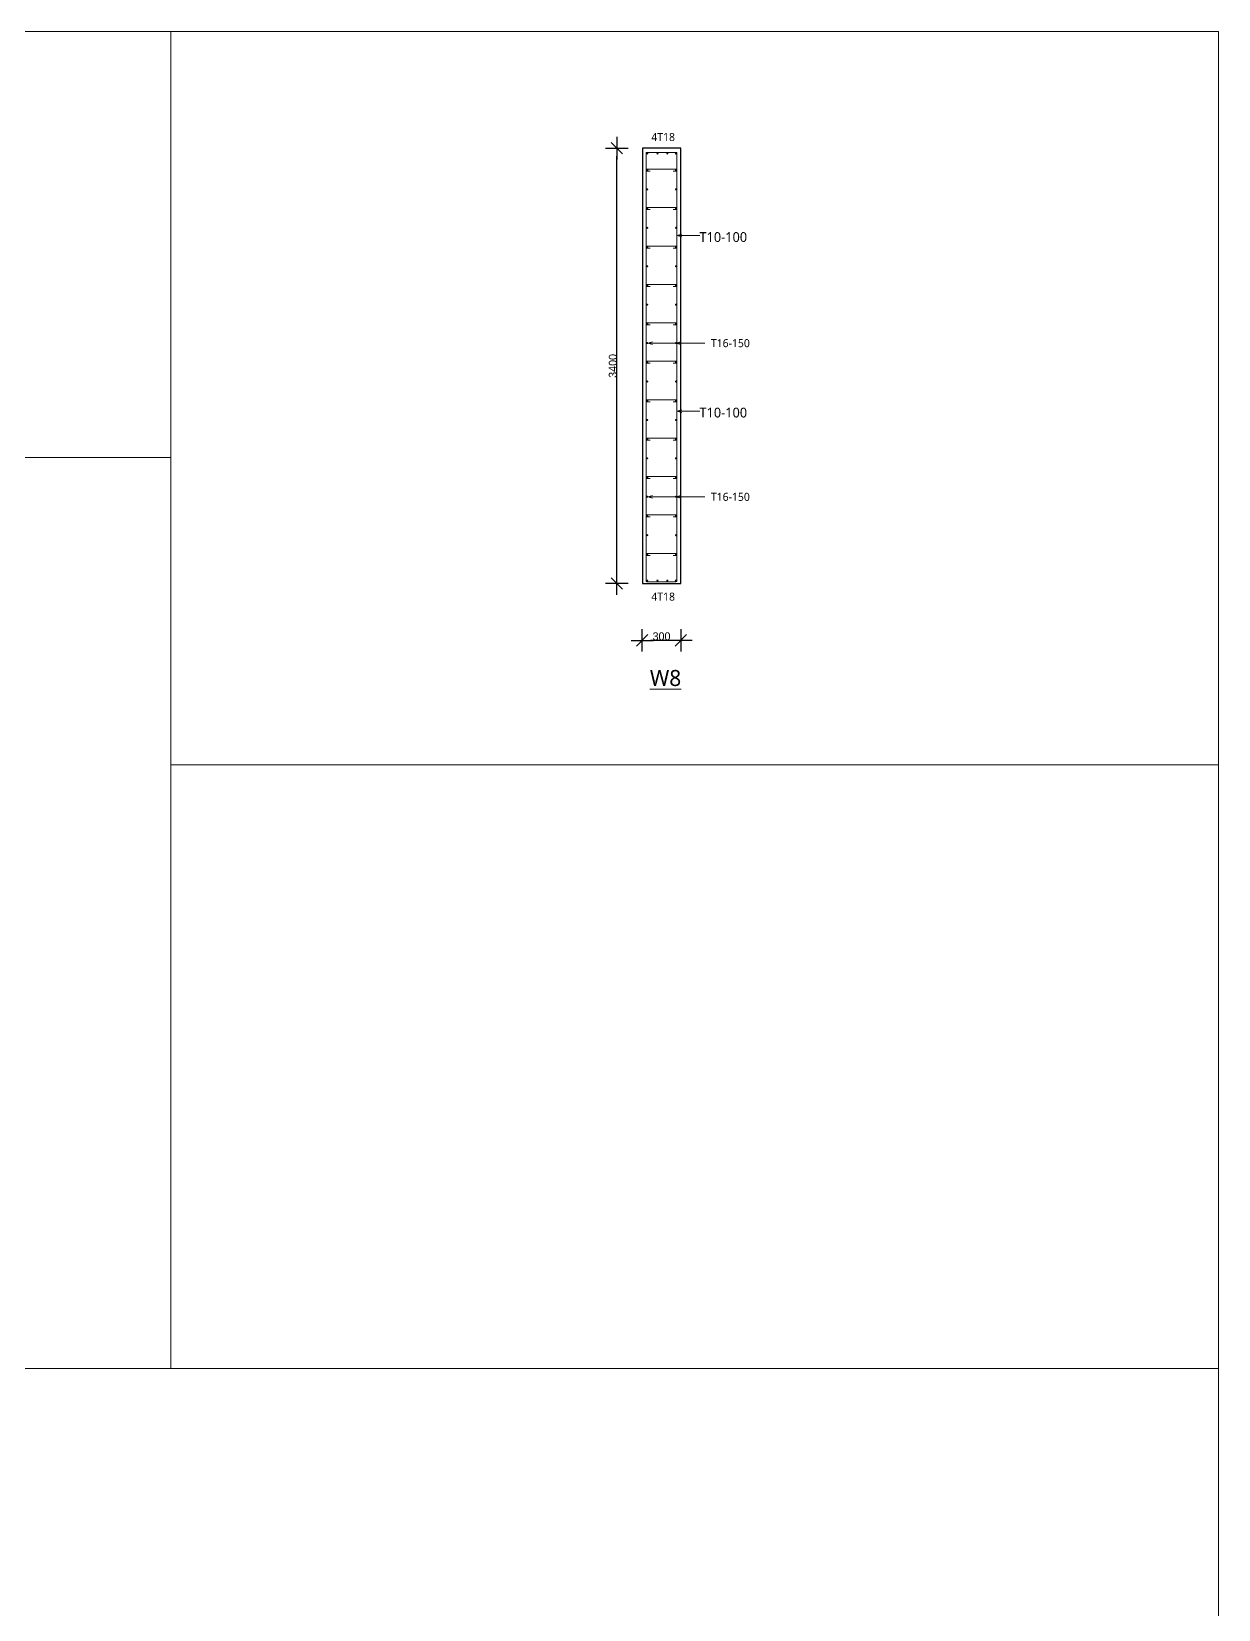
# Model space of a CAD drawing. Header units: millimetres. Extents: x -523 to 167289, y 167321 to 195048.
# Drawn here: x 158025 to 167289, y 182727 to 195048 of the extents above; entities that cross this region are included whole.
import ezdxf

# ---------------------------------------------------------------- set-up
doc = ezdxf.new("R2010")
doc.units = ezdxf.units.MM
doc.header["$PDMODE"] = 98
doc.layers.get('0').update_dxf_attribs({"lineweight": 20})
doc.layers.get('Defpoints').update_dxf_attribs({"lineweight": 20})
doc.layers.add('A-ANNO-TEXT', color=4, linetype='Continuous', lineweight=13)
doc.layers.add('A-DETL', color=2, linetype='Continuous', lineweight=5)
doc.layers.add('DM', color=7, linetype='Continuous')
doc.layers.add('GR-C', color=1, linetype='Continuous')
doc.styles.add('Segoe UI Light', font='segoeuil.ttf', dxfattribs={"width": 0.85, "height": 400})
doc.styles.add('T25-50', font='stencil.shx', dxfattribs={"height": 62.5})
doc.dimstyles.new('D35-100', dxfattribs={"dimtxt": 62.5, "dimasz": 210, "dimexe": 0.1, "dimexo": 0.0065, "dimgap": 126, "dimtad": 1, "dimdec": 0, "dimzin": 0, "dimdsep": 46, "dimtxsty": 'T25-50', "dimblk": 'TK', "dimcen": 90, "dimdle": 100, "dimclrt": 7, "dimadec": 0, "dimazin": 0, "dimtfac": 1, "dimtdec": 0, "dimtix": 1, "dimtofl": 0, "dimtmove": 1, "dimatfit": 3, "dimldrblk": 'COLUMNS AND AXES-XREF-GROUND$0$DOT1', "dimfxl": 0.15, "dimfxlon": 1, "dimtolj": 1, "dimtzin": 0, "dimarcsym": 1})

# ---------------------------------------------------------------- blocks, each defined once
blk = doc.blocks.new('TK')
at = {"layer": 'DM'}
for p, q in [((1.41, 0), (-1.41, 0)), ((-0.71, -0.71), (0.71, 0.71)), ((0, 1.41), (0, -1.41))]:
    blk.add_line(p, q, dxfattribs=at)
blk = doc.blocks.new('*D456')
at = {"layer": 'A-DETL', "color": 0, "lineweight": -2, "transparency": 16777216}
for p, q in [((162792, 190294), (162792, 190294)), ((163030, 190294), (162855, 190294)), ((163092, 190294), (163092, 190294))]:
    blk.add_line(p, q, dxfattribs=at)
at = {"layer": 'Defpoints', "color": 0, "transparency": 16777216}
for p in [(162792, 190737, 0), (163092, 190737, 0), (162792, 190294)]:
    blk.add_point(p, dxfattribs=at)
at = {"layer": 'A-DETL', "color": 0, "lineweight": -2, "transparency": 16777216, "xscale": 62.5, "yscale": 62.5, "zscale": 62.5, "rotation": 180}
blk.add_blockref('TK', (162792, 190294), dxfattribs=at)
at = {"layer": 'A-DETL', "color": 0, "lineweight": -2, "transparency": 16777216, "xscale": 62.5, "yscale": 62.5, "zscale": 62.5}
blk.add_blockref('TK', (163092, 190294), dxfattribs=at)
at = {"layer": 'A-DETL', "color": 7, "transparency": 16777216, "insert": (162942, 190325), "char_height": 62.5, "attachment_point": 5, "style": 'T25-50'}
blk.add_mtext('\\A1;300', dxfattribs=at)
blk = doc.blocks.new('COLUMNS AND AXES-XREF-GROUND$0$DOT1')
for p, q in [((0, -2.5), (0, 2.5)), ((2.5, 0), (-2.5, 0))]:
    blk.add_line(p, q)
blk.add_circle((0, 0), 0.485)
blk = doc.blocks.new('*D457')
at = {"layer": 'A-DETL', "color": 0, "lineweight": -2, "transparency": 16777216}
for p, q in [((162594, 194137), (162594, 194137)), ((162594, 190800), (162594, 194074)), ((162594, 190737), (162594, 190737))]:
    blk.add_line(p, q, dxfattribs=at)
at = {"layer": 'Defpoints', "color": 0, "transparency": 16777216}
for p in [(0, 194137, 0), (162594, 194137), (162792, 190737, 0)]:
    blk.add_point(p, dxfattribs=at)
at = {"layer": 'A-DETL', "color": 0, "lineweight": -2, "transparency": 16777216, "xscale": 62.5, "yscale": 62.5, "zscale": 62.5}
for p, rotation in [((162594, 194137), 90), ((162594, 190737), 270)]:
    blk.add_blockref('TK', p, dxfattribs=dict(at, rotation=rotation))
at = {"layer": 'A-DETL', "color": 7, "transparency": 16777216, "insert": (162562, 192437), "char_height": 62.5, "attachment_point": 5, "rotation": 90, "style": 'T25-50'}
blk.add_mtext('\\A1;3400', dxfattribs=at)

msp = doc.modelspace()

# ---------------------------------------------------------------- linework, layer by layer
at = {"layer": 'A-ANNO-TEXT', "color": 250, "lineweight": 13}
for p, q in [((163062.6, 193454.4, 0), (163100.1, 193464.5, 0)), ((163062.6, 193454.4, 0), (163100.1, 193444.4, 0)), ((163062.6, 193454.4, 0), (163240.1, 193454.4, 0)), ((162834.4, 192614.7, 0), (162871.9, 192624.7, 0)), ((162834.4, 192614.7, 0), (162871.9, 192604.6, 0)), ((162834.4, 192614.7, 0), (163164.9, 192614.7, 0)), ((162986.1, 192614.7, 0), (163169.9, 192614.7, 0)), ((163054.4, 192615.2, 0), (163091.9, 192625.2, 0)), ((163054.4, 192615.2, 0), (163091.9, 192605.1, 0)), ((163169.9, 192614.7, 0), (163279.1, 192614.7, 0)), ((163062.6, 192083.6, 0), (163100.1, 192093.6, 0)), ((163062.6, 192083.6, 0), (163100.1, 192073.5, 0)), ((163062.6, 192083.6, 0), (163240.1, 192083.6, 0)), ((162834.4, 191414.7, 0), (162871.9, 191424.7, 0)), ((162834.4, 191414.7, 0), (162871.9, 191404.6, 0)), ((162834.4, 191414.7, 0), (163164.9, 191414.7, 0)), ((162986.1, 191414.7, 0), (163169.9, 191414.7, 0)), ((163054.4, 191415.2, 0), (163091.9, 191425.2, 0)), ((163054.4, 191415.2, 0), (163091.9, 191405.1, 0)), ((163169.9, 191414.7, 0), (163279.1, 191414.7, 0))]:
    msp.add_line(p, q, dxfattribs=at)
at = {"layer": 'A-DETL'}
msp.add_lwpolyline([(124282.3, 195047.8), (167289, 195047.8), (167289, 169580.6), (124282.3, 169580.6)], close=True, dxfattribs=at)
for points in [[(159112.3, 195047.8), (159112.3, 184608)], [(151319.6, 191722.1), (159112.3, 191722.1)], [(159112.3, 189321.8), (167289, 189321.8)], [(151319.6, 184608), (167289, 184608)]]:
    msp.add_lwpolyline(points, dxfattribs=at)
at = {"layer": 'A-DETL', "elevation": 0}
msp.add_lwpolyline([(162822.6, 194096.7), (162822.6, 190759.8, 0.4142136), (162830.6, 190751.8), (163054.6, 190751.8, 0.4142136), (163062.6, 190759.8), (163062.6, 194096.7, 0.4142136), (163054.6, 194104.7), (162830.6, 194104.7, 0.4142136)], format="xyb", close=True, dxfattribs=at)
at = {"layer": 'A-DETL', "const_width": 8, "elevation": 0}
for points in [[(162826.6, 194095.7, -1), (162834.6, 194095.7, -1)], [(162906.8, 194095.7, -1), (162914.8, 194095.7, -1)], [(162982.9, 194095.7, -1), (162990.9, 194095.7, -1)], [(163050, 194095.7, -1), (163058, 194095.7, -1)], [(162826.4, 193965.2, -1), (162834.4, 193965.2, -1)], [(163058.8, 193965.2, 1), (163050.8, 193965.2, 1)], [(162826.4, 193815.2, -1), (162834.4, 193815.2, -1)], [(163058.8, 193815.2, 1), (163050.8, 193815.2, 1)], [(162826.4, 193665.2, -1), (162834.4, 193665.2, -1)], [(163058.8, 193665.2, 1), (163050.8, 193665.2, 1)], [(162826.4, 193515.2, -1), (162834.4, 193515.2, -1)], [(163058.8, 193515.2, 1), (163050.8, 193515.2, 1)], [(162826.4, 193365.2, -1), (162834.4, 193365.2, -1)], [(163058.8, 193365.2, 1), (163050.8, 193365.2, 1)], [(162826.4, 193215.2, -1), (162834.4, 193215.2, -1)], [(163058.8, 193215.2, 1), (163050.8, 193215.2, 1)], [(162826.4, 193065.2, -1), (162834.4, 193065.2, -1)], [(163058.8, 193065.2, 1), (163050.8, 193065.2, 1)], [(162826.4, 192915.2, -1), (162834.4, 192915.2, -1)], [(163058.8, 192915.2, 1), (163050.8, 192915.2, 1)], [(162826.4, 192765.2, -1), (162834.4, 192765.2, -1)], [(163058.8, 192765.2, 1), (163050.8, 192765.2, 1)], [(162826.4, 192615.2, -1), (162834.4, 192615.2, -1)], [(163058.8, 192615.2, 1), (163050.8, 192615.2, 1)], [(162826.4, 192465.2, -1), (162834.4, 192465.2, -1)], [(163058.8, 192465.2, 1), (163050.8, 192465.2, 1)], [(162826.4, 192315.2, -1), (162834.4, 192315.2, -1)], [(163058.8, 192315.2, 1), (163050.8, 192315.2, 1)], [(162826.4, 192165.2, -1), (162834.4, 192165.2, -1)], [(163058.8, 192165.2, 1), (163050.8, 192165.2, 1)], [(162826.4, 192015.2, -1), (162834.4, 192015.2, -1)], [(163058.8, 192015.2, 1), (163050.8, 192015.2, 1)], [(162826.4, 191865.2, -1), (162834.4, 191865.2, -1)], [(163058.8, 191865.2, 1), (163050.8, 191865.2, 1)], [(162826.4, 191715.2, -1), (162834.4, 191715.2, -1)], [(163058.8, 191715.2, 1), (163050.8, 191715.2, 1)], [(162826.4, 191565.2, -1), (162834.4, 191565.2, -1)], [(163058.8, 191565.2, 1), (163050.8, 191565.2, 1)], [(162826.4, 191415.2, -1), (162834.4, 191415.2, -1)], [(163058.8, 191415.2, 1), (163050.8, 191415.2, 1)], [(162826.4, 191265.2, -1), (162834.4, 191265.2, -1)], [(163058.8, 191265.2, 1), (163050.8, 191265.2, 1)], [(162826.4, 191115.2, -1), (162834.4, 191115.2, -1)], [(163058.8, 191115.2, 1), (163050.8, 191115.2, 1)], [(162826.4, 190965.2, -1), (162834.4, 190965.2, -1)], [(163058.8, 190965.2, 1), (163050.8, 190965.2, 1)], [(162826.4, 190760.5, -1), (162834.4, 190760.5, -1)], [(162906.6, 190760.5, -1), (162914.6, 190760.5, -1)], [(162982.7, 190760.5, -1), (162990.7, 190760.5, -1)], [(163049.8, 190760.5, -1), (163057.8, 190760.5, -1)]]:
    msp.add_lwpolyline(points, format="xyb", close=True, dxfattribs=at)
at = {"layer": 'A-DETL', "lineweight": 20, "elevation": 0}
for points in [[(162852.4, 193957.2), (162830.4, 193957.2, -0.4142136), (162822.4, 193965.2), (162822.4, 193965.2, -0.4142136), (162830.4, 193973.2), (163054.4, 193973.2, -0.4142136), (163062.4, 193965.2), (163062.4, 193965.2, -0.4142136), (163054.4, 193957.2), (163032.4, 193957.2)], [(162852.4, 193657.2), (162830.4, 193657.2, -0.4142136), (162822.4, 193665.2), (162822.4, 193665.2, -0.4142136), (162830.4, 193673.2), (163054.4, 193673.2, -0.4142136), (163062.4, 193665.2), (163062.4, 193665.2, -0.4142136), (163054.4, 193657.2), (163032.4, 193657.2)], [(162852.4, 193357.2), (162830.4, 193357.2, -0.4142136), (162822.4, 193365.2), (162822.4, 193365.2, -0.4142136), (162830.4, 193373.2), (163054.4, 193373.2, -0.4142136), (163062.4, 193365.2), (163062.4, 193365.2, -0.4142136), (163054.4, 193357.2), (163032.4, 193357.2)], [(162852.4, 193057.2), (162830.4, 193057.2, -0.4142136), (162822.4, 193065.2), (162822.4, 193065.2, -0.4142136), (162830.4, 193073.2), (163054.4, 193073.2, -0.4142136), (163062.4, 193065.2), (163062.4, 193065.2, -0.4142136), (163054.4, 193057.2), (163032.4, 193057.2)], [(162852.4, 192757.2), (162830.4, 192757.2, -0.4142136), (162822.4, 192765.2), (162822.4, 192765.2, -0.4142136), (162830.4, 192773.2), (163054.4, 192773.2, -0.4142136), (163062.4, 192765.2), (163062.4, 192765.2, -0.4142136), (163054.4, 192757.2), (163032.4, 192757.2)], [(162852.4, 192457.2), (162830.4, 192457.2, -0.4142136), (162822.4, 192465.2), (162822.4, 192465.2, -0.4142136), (162830.4, 192473.2), (163054.4, 192473.2, -0.4142136), (163062.4, 192465.2), (163062.4, 192465.2, -0.4142136), (163054.4, 192457.2), (163032.4, 192457.2)], [(162852.4, 192157.2), (162830.4, 192157.2, -0.4142136), (162822.4, 192165.2), (162822.4, 192165.2, -0.4142136), (162830.4, 192173.2), (163054.4, 192173.2, -0.4142136), (163062.4, 192165.2), (163062.4, 192165.2, -0.4142136), (163054.4, 192157.2), (163032.4, 192157.2)], [(162852.4, 191857.2), (162830.4, 191857.2, -0.4142136), (162822.4, 191865.2), (162822.4, 191865.2, -0.4142136), (162830.4, 191873.2), (163054.4, 191873.2, -0.4142136), (163062.4, 191865.2), (163062.4, 191865.2, -0.4142136), (163054.4, 191857.2), (163032.4, 191857.2)], [(162852.4, 191557.2), (162830.4, 191557.2, -0.4142136), (162822.4, 191565.2), (162822.4, 191565.2, -0.4142136), (162830.4, 191573.2), (163054.4, 191573.2, -0.4142136), (163062.4, 191565.2), (163062.4, 191565.2, -0.4142136), (163054.4, 191557.2), (163032.4, 191557.2)], [(162852.4, 191257.2), (162830.4, 191257.2, -0.4142136), (162822.4, 191265.2), (162822.4, 191265.2, -0.4142136), (162830.4, 191273.2), (163054.4, 191273.2, -0.4142136), (163062.4, 191265.2), (163062.4, 191265.2, -0.4142136), (163054.4, 191257.2), (163032.4, 191257.2)], [(162852.4, 190957.2), (162830.4, 190957.2, -0.4142136), (162822.4, 190965.2), (162822.4, 190965.2, -0.4142136), (162830.4, 190973.2), (163054.4, 190973.2, -0.4142136), (163062.4, 190965.2), (163062.4, 190965.2, -0.4142136), (163054.4, 190957.2), (163032.4, 190957.2)]]:
    msp.add_lwpolyline(points, format="xyb", dxfattribs=at)
at = {"layer": 'GR-C', "linetype": 'Continuous', "ltscale": 2, "elevation": 0}
msp.add_lwpolyline([(163092.4, 194136.6), (162792.4, 194136.6), (162792.4, 190737.3), (163092.4, 190737.3)], close=True, dxfattribs=at)

# ---------------------------------------------------------------- texts
at = {"layer": 'A-ANNO-TEXT', "color": 7, "style": 'Segoe UI Light'}
for p in [(162862.2, 194193, 0), (162862.2, 190604.2, 0)]:
    msp.add_text('4T18', height=62.5, rotation=360, dxfattribs=at).set_placement(p)
for s, height, p in [('T10-100', 76.34, (163238.4, 193405.1, 0)), ('T16-150', 62.5, (163327.2, 192583.4, 0)), ('T10-100', 76.34, (163238.4, 192034.3, 0)), ('T16-150', 62.5, (163327.2, 191383.4, 0)), ('%%UW8', 125, (162851.3, 189937.5, 0))]:
    msp.add_text(s, height=height, dxfattribs=at).set_placement(p)

# ---------------------------------------------------------------- dimensions: what is measured, and where the dimension line sits
at = {"layer": 'A-DETL'}
dim = msp.add_linear_dim(base=(162593.7, 194136.6), p1=(162792.4, 190737.3, 0), p2=(0, 194136.6, 0), angle=90, text='3400', dimstyle='D35-100', override={"dimtxt": 62.5, "dimasz": 62.5, "dimgap": 0}, dxfattribs=at)
dim.commit()
dim.dimension.update_dxf_attribs({"geometry": '*D457', "text_midpoint": (162562.4, 192437)})
dim = msp.add_linear_dim(base=(162792.4, 190294.1), p1=(163092.4, 190737.3, 0), p2=(162792.4, 190737.3, 0), dimstyle='D35-100', override={"dimtxt": 62.5, "dimasz": 62.5, "dimgap": 0}, dxfattribs=at)
dim.commit()
dim.dimension.update_dxf_attribs({"geometry": '*D456', "text_midpoint": (162942.4, 190325.3)})

doc.saveas('drawing.dxf')
